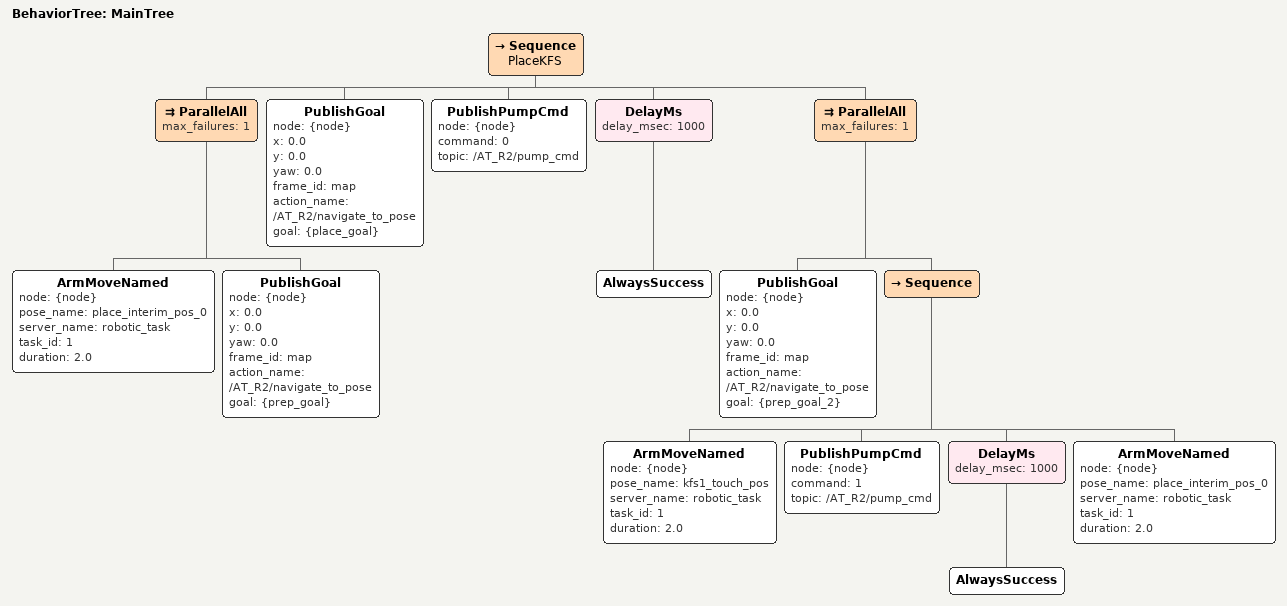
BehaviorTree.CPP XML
<?xml version="1.0"?>
<root BTCPP_format="4" main_tree_to_execute="MainTree">
  <BehaviorTree ID="MainTree">
    <Sequence name="PlaceKFS">

      <!-- 1+2. 机械臂摆放置姿态 与 导航到预备点 并行。 -->
      <ParallelAll max_failures="1">

        <!-- 腿1: 机械臂摆放置姿态（夹着 KFS）。task_id=1 走 move_kfs 关节运动。 -->
        <ArmMoveNamed node="{node}"
                      pose_name="place_interim_pos_0"
                      server_name="robotic_task"
                      task_id="1"
                      duration="2.0"/>

        <!-- 腿2: 导航到预备点：对齐格子。x/y 单位 m，yaw 单位 rad（map 系）。 -->
        <PublishGoal node="{node}"
                     x="0.0"
                     y="0.0"
                     yaw="0.0"
                     frame_id="map"
                     action_name="/AT_R2/navigate_to_pose"
                     goal="{prep_goal}"/>

      </ParallelAll>

      <!-- 3. 导航到放置点：往前进把 KFS 怼进格子。 -->
      <PublishGoal node="{node}"
                   x="0.0"
                   y="0.0"
                   yaw="0.0"
                   frame_id="map"
                   action_name="/AT_R2/navigate_to_pose"
                   goal="{place_goal}"/>

      <!-- 4. 松气泵，放下 KFS。 -->
      <PublishPumpCmd node="{node}" command="0" topic="/AT_R2/pump_cmd"/>

      <!-- 松气泵后等 1s，等 KFS 完全脱开再动。 -->
      <DelayMs delay_msec="1000">
        <AlwaysSuccess/>
      </DelayMs>

      <!-- ===== 退回预备点，同时机械臂从车上取第二个块 ===== -->
      <ParallelAll max_failures="1">

        <!-- 腿1：底盘退回原先的预备点（与第一个块的预备点相同坐标）。 -->
        <PublishGoal node="{node}"
                     x="0.0"
                     y="0.0"
                     yaw="0.0"
                     frame_id="map"
                     action_name="/AT_R2/navigate_to_pose"
                     goal="{prep_goal_2}"/>

        <!-- 腿2：机械臂从车上取第二个块：去 touch 位 → 开气泵吸住 → 回放置姿态。 -->
        <Sequence>
          <ArmMoveNamed node="{node}"
                        pose_name="kfs1_touch_pos"
                        server_name="robotic_task"
                        task_id="1"
                        duration="2.0"/>
          <PublishPumpCmd node="{node}" command="1" topic="/AT_R2/pump_cmd"/>
          <DelayMs delay_msec="1000">
            <AlwaysSuccess/>
          </DelayMs>
          <ArmMoveNamed node="{node}"
                        pose_name="place_interim_pos_0"
                        server_name="robotic_task"
                        task_id="1"
                        duration="2.0"/>
        </Sequence>

      </ParallelAll>

    </Sequence>
  </BehaviorTree>
</root>
